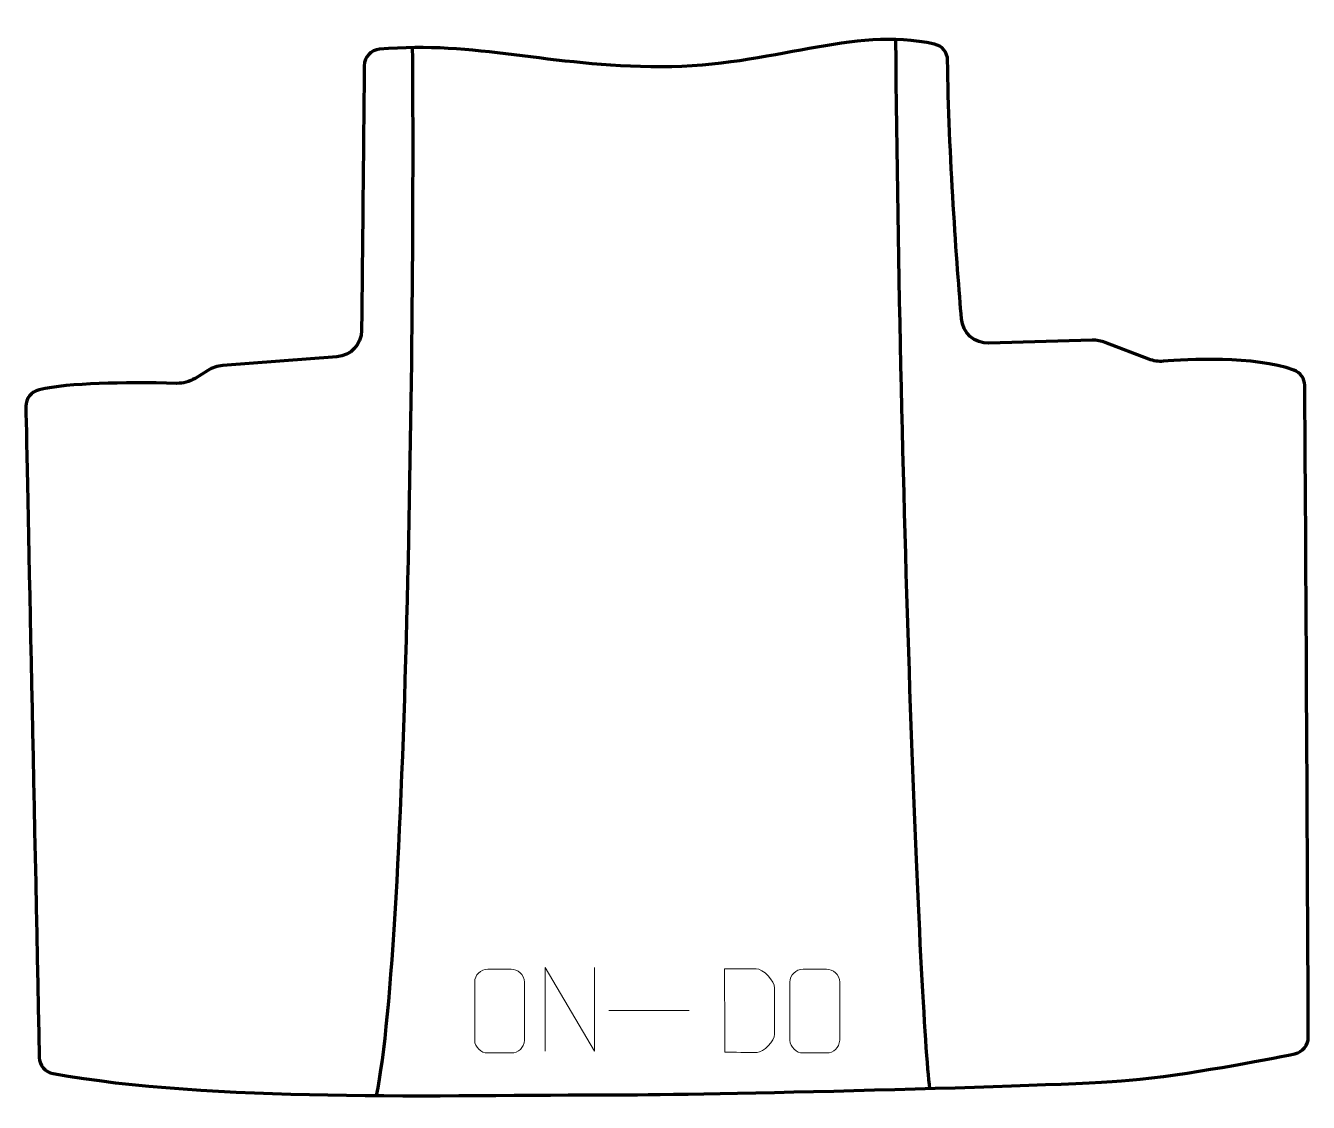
# Model space of a CAD drawing. Header units: millimetres. Extents: x -191 to 191, y -159 to 162.
import ezdxf

# ---------------------------------------------------------------- set-up
doc = ezdxf.new("R2010")
doc.units = ezdxf.units.MM
doc.header["$MEASUREMENT"] = 0
for name, color, linetype in [('layer 1', 7, 'Continuous'), ('layer 2', 7, 'Continuous'), ('layer 3', 7, 'Continuous')]:
    doc.layers.add(name, color=color, linetype=linetype)

msp = doc.modelspace()

# ---------------------------------------------------------------- linework, layer by layer
at = {"layer": 'layer 1', "color": 250, "lineweight": 9}
for points, knots in [([(-53.4588, -119.7978), (-51.1331, -119.7978), (-48.807, -119.7978), (-46.4809, -119.7978), (-46.4809, -119.7978), (-44.5343, -119.7622), (-42.5429, -121.2538), (-42.5162, -123.6914), (-42.5162, -123.6914), (-42.5166, -129.4383), (-42.5166, -135.1856), (-42.5162, -140.9333), (-42.5162, -140.9333), (-42.656, -143.2567), (-44.3332, -144.7363), (-46.4809, -144.7471), (-46.4809, -144.7471), (-48.8128, -144.7467), (-51.1447, -144.7467), (-53.4762, -144.7471), (-53.4762, -144.7471), (-55.4012, -144.8525), (-57.3733, -142.968), (-57.3621, -140.9507), (-57.3621, -140.9507), (-57.3618, -135.1806), (-57.3618, -129.4109), (-57.3621, -123.6416), (-57.3621, -123.6416), (-57.3579, -121.5035), (-55.6112, -119.7843), (-53.4588, -119.7978)], [0, 0, 0, 0, 0.11111111, 0.11111111, 0.11111111, 0.11111111, 0.22222222, 0.22222222, 0.22222222, 0.22222222, 0.33333333, 0.33333333, 0.33333333, 0.33333333, 0.44444444, 0.44444444, 0.44444444, 0.44444444, 0.55555556, 0.55555556, 0.55555556, 0.55555556, 0.66666667, 0.66666667, 0.66666667, 0.66666667, 0.77777778, 0.77777778, 0.77777778, 0.77777778, 1, 1, 1, 1]), ([(-36.3099, -144.2109), (-36.3099, -144.2109), (-36.3099, -119.2574), (-36.3099, -119.2574), (-36.3099, -119.2574), (-36.3099, -119.2574), (-21.6551, -144.2109), (-21.6551, -144.2109), (-21.6551, -144.2109), (-21.6551, -144.2109), (-21.6551, -119.2574), (-21.6551, -119.2574)], [0, 0, 0, 0, 0.25, 0.25, 0.25, 0.25, 0.5, 0.5, 0.5, 0.5, 1, 1, 1, 1]), ([(17.2152, -144.5584), (19.547, -144.558), (24.4972, -144.582), (26.8287, -144.5823), (26.8287, -144.5823), (28.7537, -144.6877), (32.0723, -141.1461), (32.0611, -139.1288), (32.0611, -139.1288), (32.0607, -133.3587), (32.0607, -131.189), (32.0611, -125.4197), (32.0611, -125.4197), (32.0568, -123.2816), (28.6823, -119.6215), (26.5299, -119.635), (26.5299, -119.635), (24.2042, -119.635), (19.4799, -119.635), (17.1538, -119.635), (17.1538, -119.635), (17.1542, -125.3819), (17.2155, -138.8111), (17.2152, -144.5584)], [0, 0, 0, 0, 0.14285714, 0.14285714, 0.14285714, 0.14285714, 0.28571429, 0.28571429, 0.28571429, 0.28571429, 0.42857143, 0.42857143, 0.42857143, 0.42857143, 0.57142857, 0.57142857, 0.57142857, 0.57142857, 0.71428571, 0.71428571, 0.71428571, 0.71428571, 1, 1, 1, 1]), ([(40.5412, -119.7978), (42.8669, -119.7978), (45.193, -119.7978), (47.5191, -119.7978), (47.5191, -119.7978), (49.4657, -119.7622), (51.4571, -121.2538), (51.4838, -123.6914), (51.4838, -123.6914), (51.4834, -129.4383), (51.4834, -135.1856), (51.4838, -140.9333), (51.4838, -140.9333), (51.344, -143.2567), (49.6668, -144.7363), (47.5191, -144.7471), (47.5191, -144.7471), (45.1872, -144.7467), (42.8553, -144.7467), (40.5238, -144.7471), (40.5238, -144.7471), (38.5988, -144.8525), (36.6267, -142.968), (36.6379, -140.9507), (36.6379, -140.9507), (36.6382, -135.1806), (36.6382, -129.4109), (36.6379, -123.6416), (36.6379, -123.6416), (36.6421, -121.5035), (38.3888, -119.7843), (40.5412, -119.7978)], [0, 0, 0, 0, 0.11111111, 0.11111111, 0.11111111, 0.11111111, 0.22222222, 0.22222222, 0.22222222, 0.22222222, 0.33333333, 0.33333333, 0.33333333, 0.33333333, 0.44444444, 0.44444444, 0.44444444, 0.44444444, 0.55555556, 0.55555556, 0.55555556, 0.55555556, 0.66666667, 0.66666667, 0.66666667, 0.66666667, 0.77777778, 0.77777778, 0.77777778, 0.77777778, 1, 1, 1, 1])]:
    msp.add_open_spline(points, degree=3, knots=knots, dxfattribs=at)
msp.add_open_spline([(-17.3705, -132.1098), (-17.3705, -132.1098), (6.6075, -132.1098), (6.6075, -132.1098)], degree=3, dxfattribs=at)
at = {"layer": 'layer 2', "color": 230, "lineweight": 200}
msp.add_open_spline([(-13.776, -157.2354), (-68.3909, -157.2354), (-135.6208, -159.4837), (-183.0673, -150.8667), (-183.0673, -150.8667), (-185.4087, -150.4413), (-187.1278, -148.4424), (-187.1768, -146.0749), (-187.1768, -146.0749), (-188.7647, -69.6975), (-190.7762, 27.6522), (-191.1974, 48.034), (-191.1974, 48.034), (-191.2465, 50.4163), (-189.5895, 52.4836), (-187.2513, 52.9983), (-187.2513, 52.9983), (-177.721, 55.0959), (-162.7325, 55.279), (-146.2208, 54.9283), (-146.2208, 54.9283), (-144.2889, 54.887), (-142.3854, 55.4024), (-140.7421, 56.4142), (-140.7421, 56.4142), (-140.7421, 56.4142), (-136.9617, 58.7418), (-136.9617, 58.7418), (-136.9617, 58.7418), (-135.6036, 59.5776), (-134.064, 60.0782), (-132.4719, 60.2006), (-132.4719, 60.2006), (-132.4719, 60.2006), (-98.4744, 62.821), (-98.4744, 62.821), (-98.4744, 62.821), (-94.3409, 63.1396), (-91.137, 66.5453), (-91.0929, 70.6703), (-91.0929, 70.6703), (-90.9013, 88.5801), (-90.4158, 134.4003), (-90.2998, 149.635), (-90.2998, 149.635), (-90.2801, 152.204), (-88.2968, 154.3263), (-85.7249, 154.5542), (-85.7249, 154.5542), (-56.9902, 157.1026), (-35.4803, 149.3122), (-1.7498, 149.3122), (-1.7498, 149.3122), (31.9812, 149.3122), (54.9787, 161.5903), (79.755, 156.0764), (79.755, 156.0764), (82.0195, 155.5723), (83.6374, 153.578), (83.6571, 151.2691), (83.6571, 151.2691), (83.8917, 124.0008), (86.5273, 89.2451), (87.7747, 74.1797), (87.7747, 74.1797), (88.124, 69.9602), (91.7311, 66.752), (95.9842, 66.8772), (95.9842, 66.8772), (95.9842, 66.8772), (126.7472, 67.7842), (126.7472, 67.7842), (126.7472, 67.7842), (128.0775, 67.8234), (129.4022, 67.598), (130.6439, 67.1214), (130.6439, 67.1214), (130.6439, 67.1214), (143.6283, 62.1348), (143.6283, 62.1348), (143.6283, 62.1348), (145.0288, 61.5969), (146.5315, 61.381), (148.0281, 61.4991), (148.0281, 61.4991), (154.7609, 62.0318), (175.1257, 63.1882), (186.8764, 58.8963), (186.8764, 58.8963), (188.8315, 58.1823), (190.1346, 56.338), (190.1508, 54.2658), (190.1508, 54.2658), (190.4345, 18.0482), (191.0776, -115.0841), (191.1972, -140.0897), (191.1972, -140.0897), (191.2085, -142.4629), (189.5363, -144.5107), (187.1999, -144.9852), (187.1999, -144.9852), (178.0234, -146.8507), (154.992, -151.3218), (137.8272, -152.8747), (137.8272, -152.8747), (115.9133, -154.857), (7.5919, -157.2354), (-13.776, -157.2354)], degree=3, knots=[0, 0, 0, 0, 0.03571429, 0.03571429, 0.03571429, 0.03571429, 0.07142857, 0.07142857, 0.07142857, 0.07142857, 0.10714286, 0.10714286, 0.10714286, 0.10714286, 0.14285714, 0.14285714, 0.14285714, 0.14285714, 0.17857143, 0.17857143, 0.17857143, 0.17857143, 0.21428571, 0.21428571, 0.21428571, 0.21428571, 0.25, 0.25, 0.25, 0.25, 0.28571429, 0.28571429, 0.28571429, 0.28571429, 0.32142857, 0.32142857, 0.32142857, 0.32142857, 0.35714286, 0.35714286, 0.35714286, 0.35714286, 0.39285714, 0.39285714, 0.39285714, 0.39285714, 0.42857143, 0.42857143, 0.42857143, 0.42857143, 0.46428571, 0.46428571, 0.46428571, 0.46428571, 0.5, 0.5, 0.5, 0.5, 0.53571429, 0.53571429, 0.53571429, 0.53571429, 0.57142857, 0.57142857, 0.57142857, 0.57142857, 0.60714286, 0.60714286, 0.60714286, 0.60714286, 0.64285714, 0.64285714, 0.64285714, 0.64285714, 0.67857143, 0.67857143, 0.67857143, 0.67857143, 0.71428571, 0.71428571, 0.71428571, 0.71428571, 0.75, 0.75, 0.75, 0.75, 0.78571429, 0.78571429, 0.78571429, 0.78571429, 0.82142857, 0.82142857, 0.82142857, 0.82142857, 0.85714286, 0.85714286, 0.85714286, 0.85714286, 0.89285714, 0.89285714, 0.89285714, 0.89285714, 0.92857143, 0.92857143, 0.92857143, 0.92857143, 1, 1, 1, 1], dxfattribs=at)
at = {"layer": 'layer 3', "color": 142, "lineweight": 200}
for points in [[(68.1222, 157.4746), (69.2969, 19.5854), (75.2977, -131.8653), (78.2737, -155.3494)], [(-75.9529, 155.0509), (-75.3334, 84.7289), (-77.1284, -109.7772), (-86.6897, -157.453)]]:
    msp.add_open_spline(points, degree=3, dxfattribs=at)

doc.saveas('drawing.dxf')
